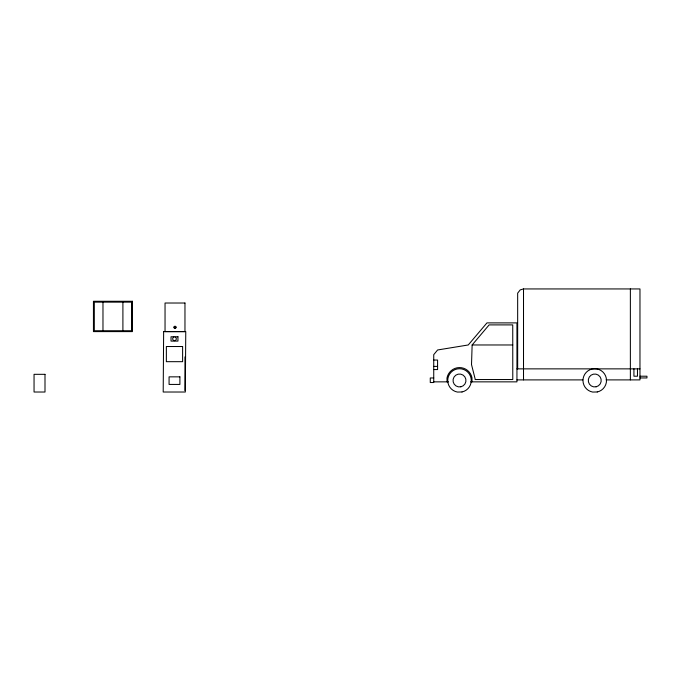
<?xml version="1.0" encoding="UTF-8"?>
<svg xmlns="http://www.w3.org/2000/svg" width="681" height="681" viewBox="0 0 681 681"><rect width="100%" height="100%" fill="white"/><g stroke="black" fill="none" stroke-linecap="round" stroke-linejoin="round"><path stroke-width="1.02" d="M475.261 379.53L512.784 379.53L512.742 324.897L489.128 324.897L472.137 344.969L471.516 364.599L475.287 379.53M606.064 379.896L639.97 379.896L639.97 288.94L523.51 288.94L520.224 289.893L517.662 293.145L517.662 368.864M472.137 344.969L512.742 344.969M433.737 360.053L437.585 360.053L437.585 369.562L433.737 369.562M433.737 366.395L437.585 366.395M516.947 368.864L639.97 368.864M639.97 376.21L646.95 376.21L646.95 377.946L639.97 377.946M433.737 377.972L430.273 377.972L430.273 382.526L433.737 382.526L433.737 354.656L437.611 349.974L468.256 344.969L486.966 322.888L516.947 322.888L516.947 381.854L470.605 381.854M516.947 379.896L582.783 379.896M433.737 381.854L448.481 381.854M472.035 381.837L471.959 377.606A12.735 12.735 0 0 0 446.983 378.04L447.051 381.854M637.476 368.864L637.476 376.21L633.926 376.21L633.926 368.864M630.368 288.94L630.368 379.896M523.51 288.94L523.51 379.896M184.968 356.878L184.968 390.553M122.903 302.134L122.903 330.736M102.976 302.134L102.976 330.736M175.409 337.257A1.822 1.822 0 0 1 175.783 340.117A1.822 1.822 0 0 1 172.923 339.742A1.822 1.822 0 0 1 174.03 337.069M163.644 331.604L163.202 392.018L185.326 392.018L185.76 331.604L163.644 331.604M460.867 386.799L458.347 386.842A6.461 6.461 0 0 1 454.065 376.985A6.461 6.461 0 0 1 464.808 376.797A6.461 6.461 0 0 1 460.867 386.799M596.113 386.799L593.594 386.842A6.461 6.461 0 0 1 589.312 376.985A6.461 6.461 0 0 1 600.055 376.797A6.461 6.461 0 0 1 596.113 386.799M461.99 391.975L457.402 392.06A11.764 11.764 0 0 1 449.605 374.116A11.764 11.764 0 0 1 469.166 373.775A11.764 11.764 0 0 1 461.99 391.975M597.246 391.975L592.649 392.06A11.764 11.764 0 0 1 584.851 374.116A11.764 11.764 0 0 1 604.413 373.775A11.764 11.764 0 0 1 597.246 391.975M132.437 301.274L93.442 301.274L93.442 331.604L132.437 331.604L132.437 301.274M131.578 302.134L94.31 302.134L94.31 330.736L131.578 330.736L131.578 302.134M184.968 303.019L165.04 303.019L165.04 331.621L184.968 331.621L184.968 303.019M177.954 336.763L171.025 336.763L171.025 341.096L177.954 341.096L177.954 336.763M182.61 346.518L166.36 346.518L166.36 361.679L182.61 361.679L182.61 346.518M179.903 376.848L169.075 376.848L169.075 384.433L179.903 384.433L179.903 376.848M44.997 374.329L34.05 374.32L34.05 392.018L44.997 392.026L44.997 374.329M174.549 328.021A0.868 0.868 0 0 0 175.868 327.314A0.868 0.868 0 0 0 174.6 326.522A0.868 0.868 0 0 0 174.549 328.021M174.413 328.148A1.039 1.039 0 0 0 176.038 327.365A1.039 1.039 0 0 0 174.557 326.352A1.039 1.039 0 0 0 174.413 328.148"/></g></svg>
